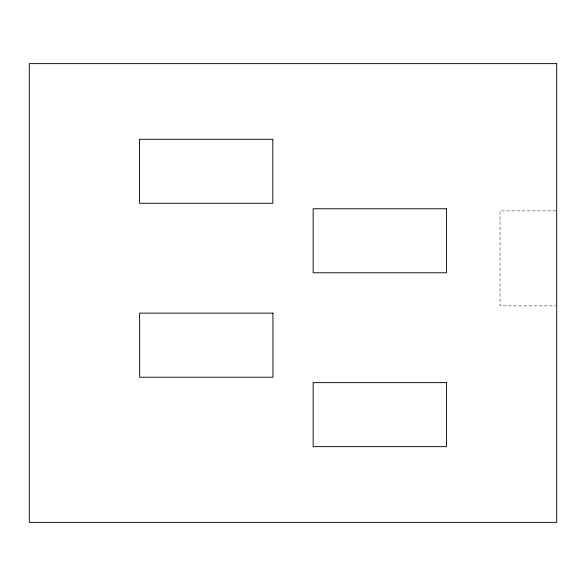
<?xml version="1.0" encoding="UTF-8"?>
<svg xmlns="http://www.w3.org/2000/svg" width="586" height="586" viewBox="0 0 586 586"><rect width="100%" height="100%" fill="white"/><g stroke="black" fill="none" stroke-linecap="round" stroke-linejoin="round"><path stroke-width="0.44" stroke-dasharray="2.93 2.2" d="M555.784 210.879L500.048 210.879L500.048 305.855L555.784 305.855"/><path stroke-width="0.88" d="M556.7 63.625L29.3 63.625L29.3 522.375L556.7 522.375L556.7 63.625M272.82 139.3L139.512 139.3L139.512 203.276L272.82 203.276L272.82 139.3M446.459 208.77L313.158 208.77L313.158 272.783L446.459 272.783L446.459 208.77M272.937 313.136L139.636 313.136L139.636 377.208L272.937 377.208L272.937 313.136M446.459 382.636L313.158 382.636L313.158 446.642L446.459 446.642L446.459 382.636"/></g></svg>
